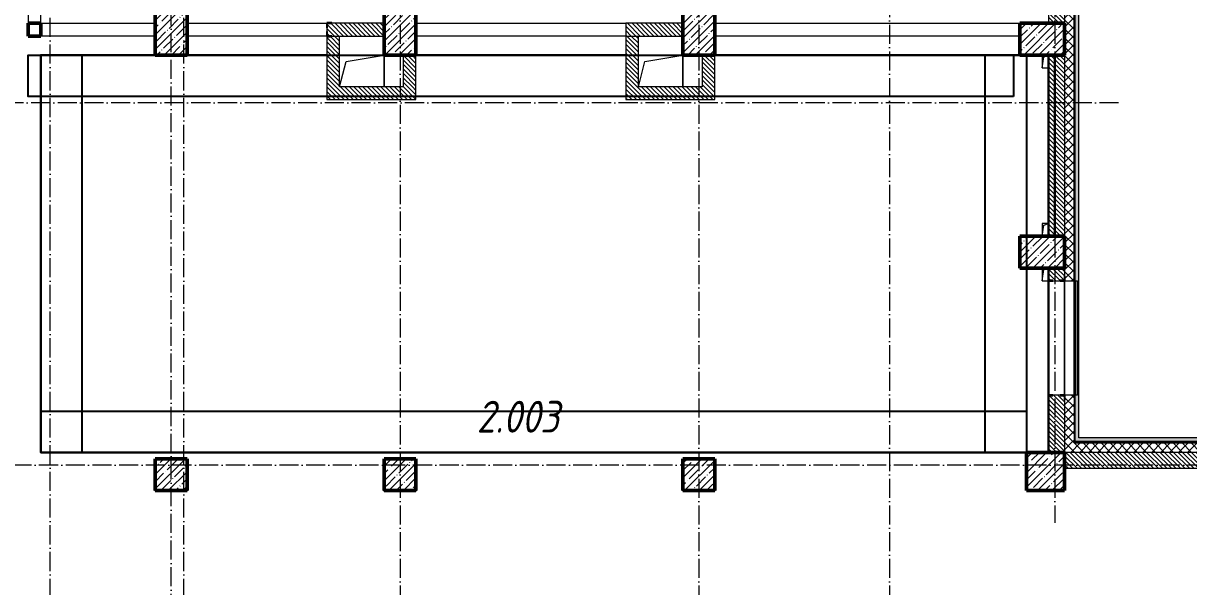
# Model space of a CAD drawing. Header units: millimetres. Extents: x 2294 to 908349, y -83289 to 219220.
# Drawn here: x 14888 to 33216, y 71694 to 80556 of the extents above; entities that cross this region are included whole.
import ezdxf

# ---------------------------------------------------------------- set-up
doc = ezdxf.new("R2010")
doc.units = ezdxf.units.MM
doc.linetypes.add('50_200_ШТРИХ_1Т_ш5_п1_п1_', pattern=[700, 500, -100, 0, -100])
for name, color, linetype, lineweight in [('2.4) ПГП вычит ЖБбалки 0.4 м -', 24, 'Continuous', 30), ('3.1) ЖБ окна 1.2 м', 102, 'Continuous', 30), ('3.3) Вычитаем ЖБбалки 0.4м -', 31, 'Continuous', 30), ('A-FLOR-____-OTLN', 7, 'Continuous', 9), ('A-GENM-____-MCUT', 7, 'Continuous', 25), ('A-GENM-____-OTLN', 7, 'Continuous', 9), ('A-GENM-____-OTLN-1', 7, 'Continuous', 25), ('A-GLAZ-____-OTLN', 7, 'Continuous', 9), ('A-WALL-____-MCUT', 7, 'Continuous', 13), ('A-WALL-____-MCUT-1', 7, 'Continuous', 9), ('A-WALL-____-OTLN', 7, 'Continuous', 9), ('A-WALL-____-PATT-1', 7, 'Continuous', 9), ('A-WALL-FNSH-MCUT-1', 7, 'Continuous', 9), ('I-WALL-____-OTLN', 7, 'Continuous', 9), ('S-COLS-____-MCUT', 7, 'Continuous', 50), ('S-COLS-____-OTLN', 7, 'Continuous', 9), ('S-GRID-____-OTLN-1', 7, '50_200_ШТРИХ_1Т_ш5_п1_п1_', 9), ('Марки помещений', 7, 'Continuous', 9)]:
    doc.layers.add(name, color=color, linetype=linetype, lineweight=lineweight)
doc.layers.add('A-GLAZ-____-OTLN-1', color=7, linetype='Continuous', lineweight=9, true_color=0xc0c0c0)
doc.styles.add('ISOCPEUR_I_2', font='isocpeui.ttf', dxfattribs={"width": 0.85, "height": 2.3})
pattern_1 = [(45, (7562.79, 6025.28), (-70.71068, 70.71068), []), (135, (7562.79, 6025.28), (-70.71068, -70.71068), [])]
pattern_2 = [(135, (7562.787, 6025.276), (-35.35534, -35.35534), [])]

# ---------------------------------------------------------------- blocks, each defined once
blk = doc.blocks.new('BSC_Колонна _Прямоугольная - 500х800-V9-АР1_План отверстий 2 этажа в осях 1-64_Ю-ЯЯ')
at = {"layer": 'S-COLS-____-OTLN'}
h = blk.add_hatch(dxfattribs=at)
h.set_pattern_fill('FP_15', color=256, style=0, pattern_type=2)
h.set_pattern_definition([(45, (-9650, -74431.04), (-114.04925, 114.04925), []), (45, (-9535.95, -74431.04), (-114.04925, 114.04925), [201.613, -40.323, 3.353, -36.97])])
h.paths.add_polyline_path([(-250, -400), (250, -400), (250, 400), (-250, 400)], flags=0)
at = {"layer": 'S-COLS-____-MCUT'}
for p, q in [((250, 400), (-250, 400)), ((-250, 400), (-250, -400)), ((250, -400), (250, 400)), ((-250, -400), (250, -400))]:
    blk.add_line(p, q, dxfattribs=at)
blk = doc.blocks.new('BSC_Колонна _Прямоугольная - 500х500-25976076-АР1_План отверстий 2 этажа в осях 1-64_Ю-ЯЯ')
at = {"layer": 'S-COLS-____-OTLN'}
h = blk.add_hatch(dxfattribs=at)
h.set_pattern_fill('FP_16', color=256, style=0, pattern_type=2)
h.set_pattern_definition([(45, (-9650, -67431.04), (-114.04925, 114.04925), []), (45, (-9535.95, -67431.04), (-114.04925, 114.04925), [201.613, -40.323, 3.353, -36.97])])
h.paths.add_polyline_path([(-250, -250), (250, -250), (250, 250), (-250, 250)], flags=0)
at = {"layer": 'S-COLS-____-MCUT'}
for p, q in [((250, 250), (-250, 250)), ((-250, 250), (-250, -250)), ((250, -250), (250, 250)), ((-250, -250), (250, -250))]:
    blk.add_line(p, q, dxfattribs=at)
blk = doc.blocks.new('BSC_Колонна _Прямоугольная - 500х500-V10-АР1_План отверстий 2 этажа в осях 1-64_Ю-ЯЯ')
at = {"layer": 'S-COLS-____-OTLN'}
h = blk.add_hatch(dxfattribs=at)
h.set_pattern_fill('FP_18', color=256, style=0, pattern_type=2)
h.set_pattern_definition([(45, (-13250, -67431.04), (-114.04925, 114.04925), []), (45, (-13135.95, -67431.04), (-114.04925, 114.04925), [201.613, -40.323, 3.353, -36.97])])
h.paths.add_polyline_path([(-250, -250), (250, -250), (250, 250), (-250, 250)], flags=0)
at = {"layer": 'S-COLS-____-MCUT'}
for p, q in [((250, 250), (-250, 250)), ((-250, 250), (-250, -250)), ((250, -250), (250, 250)), ((-250, -250), (250, -250))]:
    blk.add_line(p, q, dxfattribs=at)
blk = doc.blocks.new('BSC_Колонна _Прямоугольная - 500х800-V65-АР1_План отверстий 2 этажа в осях 1-64_Ю-ЯЯ')
at = {"layer": 'S-COLS-____-OTLN'}
h = blk.add_hatch(dxfattribs=at)
h.set_pattern_fill('FP_76', color=256, style=0, pattern_type=2)
h.set_pattern_definition([(45, (-13250, -74431.04), (-114.04925, 114.04925), []), (45, (-13135.95, -74431.04), (-114.04925, 114.04925), [201.613, -40.323, 3.353, -36.97])])
h.paths.add_polyline_path([(-250, -400), (250, -400), (250, 400), (-250, 400)], flags=0)
at = {"layer": 'S-COLS-____-MCUT'}
for p, q in [((250, 400), (-250, 400)), ((-250, 400), (-250, -400)), ((250, -400), (250, 400)), ((-250, -400), (250, -400))]:
    blk.add_line(p, q, dxfattribs=at)
blk = doc.blocks.new('BSC_Колонна _Прямоугольная - 500х800-V66-АР1_План отверстий 2 этажа в осях 1-64_Ю-ЯЯ')
at = {"layer": 'S-COLS-____-OTLN'}
h = blk.add_hatch(dxfattribs=at)
h.set_pattern_fill('FP_77', color=256, style=0, pattern_type=2)
h.set_pattern_definition([(45, (-17950, -74431.04), (-114.04925, 114.04925), []), (45, (-17835.95, -74431.04), (-114.04925, 114.04925), [201.613, -40.323, 3.353, -36.97])])
h.paths.add_polyline_path([(-250, -400), (250, -400), (250, 400), (-250, 400)], flags=0)
at = {"layer": 'S-COLS-____-MCUT'}
for p, q in [((250, 400), (-250, 400)), ((-250, 400), (-250, -400)), ((250, -400), (250, 400)), ((-250, -400), (250, -400))]:
    blk.add_line(p, q, dxfattribs=at)
blk = doc.blocks.new('BSC_Колонна _Прямоугольная - 500х700-25976089-АР1_План отверстий 2 этажа в осях 1-64_Ю-ЯЯ')
at = {"layer": 'S-COLS-____-OTLN'}
h = blk.add_hatch(dxfattribs=at)
h.set_pattern_fill('FP_78', color=256, style=0, pattern_type=2)
h.set_pattern_definition([(315, (-74281.04, 23350), (114.04925, 114.04925), []), (315, (-74281.04, 23235.95), (114.04925, 114.04925), [201.613, -40.323, 3.353, -36.97])])
h.paths.add_polyline_path([(-250, -350), (250, -350), (250, 350), (-250, 350)], flags=0)
at = {"layer": 'S-COLS-____-MCUT'}
for p, q in [((250, 350), (-250, 350)), ((-250, 350), (-250, -350)), ((250, -350), (250, 350)), ((-250, -350), (250, -350))]:
    blk.add_line(p, q, dxfattribs=at)
blk = doc.blocks.new('BSC_Колонна _Прямоугольная - 500х700-V67-АР1_План отверстий 2 этажа в осях 1-64_Ю-ЯЯ')
at = {"layer": 'S-COLS-____-OTLN'}
h = blk.add_hatch(dxfattribs=at)
h.set_pattern_fill('FP_79', color=256, style=0, pattern_type=2)
h.set_pattern_definition([(315, (-70931.04, 23350), (114.04925, 114.04925), []), (315, (-70931.04, 23235.95), (114.04925, 114.04925), [201.613, -40.323, 3.353, -36.97])])
h.paths.add_polyline_path([(-250, -350), (250, -350), (250, 350), (-250, 350)], flags=0)
at = {"layer": 'S-COLS-____-MCUT'}
for p, q in [((250, 350), (-250, 350)), ((-250, 350), (-250, -350)), ((250, -350), (250, 350)), ((-250, -350), (250, -350))]:
    blk.add_line(p, q, dxfattribs=at)
blk = doc.blocks.new('BSC_Колонна _Прямоугольная - 500х500-V70-АР1_План отверстий 2 этажа в осях 1-64_Ю-ЯЯ')
at = {"layer": 'S-COLS-____-OTLN'}
h = blk.add_hatch(dxfattribs=at)
h.set_pattern_fill('FP_82', color=256, style=0, pattern_type=2)
h.set_pattern_definition([(45, (-17950, -67431.04), (-114.04925, 114.04925), []), (45, (-17835.95, -67431.04), (-114.04925, 114.04925), [201.613, -40.323, 3.353, -36.97])])
h.paths.add_polyline_path([(-250, -250), (250, -250), (250, 250), (-250, 250)], flags=0)
at = {"layer": 'S-COLS-____-MCUT'}
for p, q in [((250, 250), (-250, 250)), ((-250, 250), (-250, -250)), ((250, -250), (250, 250)), ((-250, -250), (250, -250))]:
    blk.add_line(p, q, dxfattribs=at)
blk = doc.blocks.new('BSC_Колонна _Прямоугольная - 600х600-V90-АР1_План отверстий 2 этажа в осях 1-64_Ю-ЯЯ')
at = {"layer": 'S-COLS-____-OTLN'}
h = blk.add_hatch(dxfattribs=at)
h.set_pattern_fill('FP_103', color=256, style=0, pattern_type=2)
h.set_pattern_definition([(45, (-23400, -67481.04), (-114.04925, 114.04925), []), (45, (-23285.95, -67481.04), (-114.04925, 114.04925), [201.613, -40.323, 3.353, -36.97])])
h.paths.add_polyline_path([(-300, -300), (300, -300), (300, 300), (-300, 300)], flags=0)
at = {"layer": 'S-COLS-____-MCUT'}
for p, q in [((300, 300), (-300, 300)), ((-300, 300), (-300, -300)), ((300, -300), (300, 300)), ((-300, -300), (300, -300))]:
    blk.add_line(p, q, dxfattribs=at)
blk = doc.blocks.new('Отлив_СКБ - Отлив витража_СФТК-31884011-АР1_План отверстий 2 этажа в осях 1-64_Ю-ЯЯ')
at = {"layer": 'A-GLAZ-____-OTLN-1'}
for points in [[(1800, 2), (1800, 37), (0, 37), (0, 2), (1715, 2)], [(1715, 0), (1800, 0), (1800, 2), (0, 2), (0, 0)]]:
    blk.add_hatch(color=256, dxfattribs=at).paths.add_polyline_path(points, flags=0)
at = {"layer": 'A-GLAZ-____-OTLN'}
for p, q in [((0, 3), (0, 37)), ((1800, 37), (0, 37)), ((0, 2), (1800, 2)), ((1800, 37), (1800, 3)), ((1800, 0), (0, 0))]:
    blk.add_line(p, q, dxfattribs=at)
blk = doc.blocks.new('Фахверк_СКБ_Уголок - 250_1500-27504248-АР1_План отверстий 2 этажа в осях 1-64_Ю-ЯЯ')
at = {"layer": 'A-GENM-____-MCUT'}
for p, q in [((200, 181), (125, 181)), ((125, 181), (125, 106)), ((125, 106), (131, 106)), ((131, 106), (131, 175)), ((131, 175), (200, 175)), ((200, 175), (200, 181)), ((131, -6), (125, -6)), ((125, -6), (125, -81)), ((125, -81), (200, -81)), ((131, -75), (131, -6)), ((200, -75), (131, -75)), ((200, -81), (200, -75))]:
    blk.add_line(p, q, dxfattribs=at)
blk = doc.blocks.new('AR_Отверстие прямоугольное _в плите_ - AR_Отверстие прямоугольное _в плите_-V174-АР1_План отверстий 2 этажа в осях 1-64_Ю-ЯЯ')
at = {"layer": 'A-GENM-____-OTLN'}
for p, q in [((-50, 100), (-50, -100)), ((-50, -100), (-25, 75)), ((-25, 75), (50, 100)), ((-50, -100), (44, -100))]:
    blk.add_line(p, q, dxfattribs=at)
blk = doc.blocks.new('AR_Отверстие прямоугольное _в плите_ - AR_Отверстие прямоугольное _в плите_-V169-АР1_План отверстий 2 этажа в осях 1-64_Ю-ЯЯ')
at = {"layer": 'A-GENM-____-OTLN'}
for p, q in [((50, 100), (-50, 100)), ((-50, 100), (-50, -100)), ((-50, -100), (-25, 75)), ((-25, 75), (50, 100))]:
    blk.add_line(p, q, dxfattribs=at)
blk = doc.blocks.new('AR_Отверстие прямоугольное _в плите_ - AR_Отверстие прямоугольное _в плите_-V168-АР1_План отверстий 2 этажа в осях 1-64_Ю-ЯЯ')
at = {"layer": 'A-GENM-____-OTLN'}
for p, q in [((-50, 100), (-50, -100)), ((-50, -100), (-25, 75)), ((-25, 75), (50, 100)), ((-50, -100), (50, -100))]:
    blk.add_line(p, q, dxfattribs=at)
blk = doc.blocks.new('AR_Отверстие прямоугольное _в плите_ - AR_Отверстие прямоугольное _в плите_-30553029-АР1_План отверстий 2 этажа в осях 1-64_Ю-ЯЯ')
at = {"layer": 'A-GENM-____-OTLN'}
for p, q in [((350, 250), (-350, 250)), ((-250, 150), (350, 250)), ((350, -250), (350, 250)), ((-350, -250), (-250, 150))]:
    blk.add_line(p, q, dxfattribs=at)
blk = doc.blocks.new('Отлив_СКБ1 - Отлив_Фасады на кровле-32719942-АР1_План отверстий 2 этажа в осях 1-64_Ю-ЯЯ')
at = {"layer": 'A-GLAZ-____-OTLN-1'}
blk.add_hatch(color=256, dxfattribs=at).paths.add_polyline_path([(18850, 170), (18850, 204), (20650, 204), (20650, 170), (21320, 170), (21320, 228), (228, 228), (170, 170), (2850, 170), (2850, 204), (4650, 204), (4650, 170), (6050, 170), (6050, 204), (7850, 204), (7850, 170), (9250, 170), (9250, 204), (11050, 204), (11050, 170), (12450, 170), (12450, 204), (14250, 204), (14250, 170), (15650, 170), (15650, 204), (17450, 204), (17450, 170), (18705, 170)], flags=0)
at = {"layer": 'A-GLAZ-____-OTLN'}
blk.add_line((21320, 228), (228, 228), dxfattribs=at)
blk = doc.blocks.new('Отлив_СКБ1 - Отлив_Фасады на кровле-32719945-АР1_План отверстий 2 этажа в осях 1-64_Ю-ЯЯ')
at = {"layer": 'A-GLAZ-____-OTLN-1'}
h = blk.add_hatch(color=256, dxfattribs=at)
h.paths.add_polyline_path([(17312, 170), (17254, 228), (9745, 228), (9745, 170), (14782, 170), (14782, 204), (16582, 204), (16582, 170), (17141, 170)], flags=0)
h.paths.add_polyline_path([(9682, 228), (9008, 228), (9008, 170), (9682, 170)], flags=0)
h.paths.add_polyline_path([(8945, 170), (8945, 228), (40, 228), (40, 170), (8666, 170)], flags=0)
h.paths.add_polyline_path([(18, 170), (18, 228), (2, 228), (2, 170)], flags=0)
at = {"layer": 'A-GLAZ-____-OTLN'}
for p, q in [((18, 228), (2, 228)), ((8945, 228), (40, 228)), ((9682, 228), (9008, 228)), ((17254, 228), (9745, 228))]:
    blk.add_line(p, q, dxfattribs=at)
blk = doc.blocks.new('Фахверк_СКБ_Уголок - 200_3550-28267367-АР1_План отверстий 2 этажа в осях 1-64_Ю-ЯЯ')
at = {"layer": 'A-GENM-____-MCUT'}
for p, q in [((200, 156), (125, 156)), ((125, 156), (125, 81)), ((125, 81), (131, 81)), ((131, 19), (125, 19)), ((125, 19), (125, -56)), ((131, 81), (131, 150)), ((131, 150), (200, 150)), ((131, -50), (131, 19)), ((200, 150), (200, 156)), ((125, -56), (200, -56)), ((200, -50), (131, -50)), ((200, -56), (200, -50))]:
    blk.add_line(p, q, dxfattribs=at)
blk = doc.blocks.new('BSC_Колонна _Прямоугольная1 - 200х200 _металл_-35201446-АР1_План отверстий 2 этажа в осях 1-64_Ю-ЯЯ')
at = {"layer": 'S-COLS-____-MCUT'}
for p, q in [((100, 100), (-100, 100)), ((-100, 100), (-100, -100)), ((100, -100), (100, 100)), ((-100, -100), (100, -100))]:
    blk.add_line(p, q, dxfattribs=at)
blk = doc.blocks.new('2floor')
at = {"layer": 'A-WALL-____-PATT-1'}
h = blk.add_hatch(dxfattribs=at)
h.set_pattern_fill('FP_1', color=256, style=0, pattern_type=2)
h.set_pattern_definition(pattern_1)
h.paths.add_polyline_path([(31263, 73956), (31413, 73956), (31413, 74706), (31269, 74706), (31269, 74631), (31263, 74631), (31263, 74551)], flags=0)
h.paths.add_polyline_path([(31413, 76506), (31413, 81543), (31326, 81543), (31326, 81537), (31263, 81537), (31263, 76581), (31269, 76581), (31269, 76506), (31409, 76506)], flags=0)
h.paths.add_polyline_path([(31269, 81543), (31278, 81543), (31278, 81565), (31269, 81565)], flags=0)
h.paths.add_polyline_path([(31273, 81575), (31278, 81576), (31279, 81606), (31413, 81606), (31413, 82280), (31278, 82280), (31278, 82343), (31269, 82343), (31269, 82286), (31263, 82286), (31263, 82096), (31283, 82096), (31283, 82086), (31263, 82086), (31263, 81600), (31269, 81600), (31269, 81576), (31273, 81576)], flags=0)
h.paths.add_polyline_path([(31326, 82343), (31413, 82343), (31413, 91706), (31263, 91706), (31263, 82349), (31326, 82349)], flags=0)
h = blk.add_hatch(dxfattribs=at)
h.set_pattern_fill('FP_6', color=256, style=0, pattern_type=2)
h.set_pattern_definition(pattern_2)
h.paths.add_polyline_path([(31263, 80556), (31263, 81565), (31154, 81566), (31154, 81575), (31263, 81575), (31263, 82086), (31154, 82087), (31154, 82096), (31263, 82096), (31263, 82206), (31013, 82206), (31013, 80556)], flags=0)
h = blk.add_hatch(dxfattribs=at)
h.set_pattern_fill('FP_6', color=256, style=0, pattern_type=2)
h.set_pattern_definition(pattern_2)
h.paths.add_polyline_path([(19920, 80356), (20563, 80356), (20563, 80556), (19669, 80556), (19669, 80487), (19663, 80487), (19663, 80425), (19669, 80425), (19669, 80356), (19738, 80356)], flags=0)
h = blk.add_hatch(dxfattribs=at)
h.set_pattern_fill('FP_6', color=256, style=0, pattern_type=2)
h.set_pattern_definition(pattern_2)
h.paths.add_polyline_path([(24363, 80356), (25263, 80356), (25263, 80556), (24363, 80556)], flags=0)
h = blk.add_hatch(dxfattribs=at)
h.set_pattern_fill('FP_6', color=256, style=0, pattern_type=2)
h.set_pattern_definition(pattern_2)
h.paths.add_polyline_path([(19663, 79356), (19863, 79356), (19863, 80356), (19738, 80356), (19738, 80350), (19663, 80350), (19663, 79394)], flags=0)
h = blk.add_hatch(dxfattribs=at)
h.set_pattern_fill('FP_6', color=256, style=0, pattern_type=2)
h.set_pattern_definition(pattern_2)
h.paths.add_polyline_path([(24563, 79356), (24563, 80356), (24363, 80356), (24363, 79356)], flags=0)
h = blk.add_hatch(dxfattribs=at)
h.set_pattern_fill('FP_6', color=256, style=0, pattern_type=2)
h.set_pattern_definition(pattern_2)
h.paths.add_polyline_path([(21063, 79556), (21063, 80056), (20863, 80056), (20863, 79556)], flags=0)
h = blk.add_hatch(dxfattribs=at)
h.set_pattern_fill('FP_6', color=256, style=0, pattern_type=2)
h.set_pattern_definition(pattern_2)
h.paths.add_polyline_path([(25763, 79556), (25763, 80056), (25563, 80056), (25563, 79556)], flags=0)
h = blk.add_hatch(dxfattribs=at)
h.set_pattern_fill('FP_6', color=256, style=0, pattern_type=2)
h.set_pattern_definition(pattern_2)
h.paths.add_polyline_path([(31263, 77206), (31263, 80056), (31013, 80056), (31013, 77206)], flags=0)
h = blk.add_hatch(dxfattribs=at)
h.set_pattern_fill('FP_6', color=256, style=0, pattern_type=2)
h.set_pattern_definition(pattern_2)
h.paths.add_polyline_path([(19863, 79356), (21063, 79356), (21063, 79556), (19863, 79556), (19863, 79394)], flags=0)
h = blk.add_hatch(dxfattribs=at)
h.set_pattern_fill('FP_6', color=256, style=0, pattern_type=2)
h.set_pattern_definition(pattern_2)
h.paths.add_polyline_path([(24563, 79356), (25763, 79356), (25763, 79556), (24563, 79556), (24563, 79394)], flags=0)
h = blk.add_hatch(dxfattribs=at)
h.set_pattern_fill('FP_6', color=256, style=0, pattern_type=2)
h.set_pattern_definition(pattern_2)
h.paths.add_polyline_path([(31013, 73806), (31263, 73806), (31263, 74700), (31194, 74700), (31194, 74706), (31082, 74706), (31082, 74700), (31013, 74700), (31013, 74551)], flags=0)
h.paths.add_polyline_path([(31194, 76506), (31194, 76512), (31263, 76512), (31263, 76706), (31013, 76706), (31013, 76512), (31082, 76512), (31082, 76506)], flags=0)
h = blk.add_hatch(dxfattribs=at)
h.set_pattern_fill('FP_1', color=256, style=0, pattern_type=2)
h.set_pattern_definition(pattern_1)
h.paths.add_polyline_path([(52763, 73806), (52778, 73806), (52778, 73956), (51913, 73956), (51913, 73806), (52619, 73806)], flags=0)
h.paths.add_polyline_path([(49084, 73806), (50113, 73806), (50113, 73956), (48713, 73956), (48713, 73812), (48788, 73812), (48788, 73806)], flags=0)
h.paths.add_polyline_path([(46813, 73806), (46838, 73806), (46838, 73812), (46913, 73812), (46913, 73956), (45513, 73956), (45513, 73812), (45588, 73812), (45588, 73806), (46433, 73806)], flags=0)
h.paths.add_polyline_path([(42898, 73806), (43638, 73806), (43638, 73812), (43713, 73812), (43713, 73956), (42313, 73956), (42313, 73812), (42388, 73812), (42388, 73806)], flags=0)
h.paths.add_polyline_path([(40438, 73806), (40438, 73812), (40513, 73812), (40513, 73956), (39113, 73956), (39113, 73812), (39188, 73812), (39188, 73806), (40246, 73806)], flags=0)
h.paths.add_polyline_path([(37238, 73806), (37238, 73812), (37313, 73812), (37313, 73956), (35913, 73956), (35913, 73812), (35988, 73812), (35988, 73806), (36813, 73806)], flags=0)
h.paths.add_polyline_path([(34038, 73806), (34038, 73812), (34113, 73812), (34113, 73956), (31263, 73956), (31263, 73806), (32293, 73806)], flags=0)
h = blk.add_hatch(dxfattribs=at)
h.set_pattern_fill('FP_6', color=256, style=0, pattern_type=2)
h.set_pattern_definition(pattern_2)
h.paths.add_polyline_path([(35988, 73556), (36213, 73556), (36213, 73806), (35919, 73806), (35919, 73737), (35913, 73737), (35913, 73625), (35919, 73625), (35919, 73556)], flags=0)
h.paths.add_polyline_path([(34060, 73556), (34107, 73556), (34107, 73625), (34113, 73625), (34113, 73737), (34107, 73737), (34107, 73806), (31263, 73806), (31263, 73556), (34038, 73556)], flags=0)
for points in [[(30463, 79406), (14963, 79406), (14963, 80056), (30463, 80056)], [(15163, 73806), (15813, 73806), (15813, 80056), (15163, 80056)], [(30663, 73806), (30013, 73806), (30013, 80056), (30663, 80056)], [(30663, 73806), (15163, 73806), (15163, 74456), (30663, 74456)]]:
    blk.add_lwpolyline(points, close=True)
at = {"layer": '2.4) ПГП вычит ЖБбалки 0.4 м -'}
blk.add_lwpolyline([(31113, 77206), (31113, 80056)], dxfattribs=at)
at = {"layer": '3.1) ЖБ окна 1.2 м'}
for points in [[(19663, 80056), (15163, 80056), (15163, 73806), (30663, 73806), (31013, 73806), (31013, 76706), (30563, 76706), (30563, 77206), (31013, 77206), (31013, 80056), (25763, 80056)], [(24363, 80056), (21063, 80056)]]:
    blk.add_lwpolyline(points, dxfattribs=at)
at = {"layer": '3.3) Вычитаем ЖБбалки 0.4м -'}
for points in [[(16963, 80556), (16963, 80056), (17463, 80056), (17463, 80556)], [(21063, 80556), (21063, 80056)], [(25763, 80056), (25763, 80556)], [(31013, 80056), (30563, 80056), (30563, 80556)], [(31013, 76706), (30563, 76706), (30563, 77206), (31013, 77206)], [(16963, 73706), (16963, 73206), (17463, 73206), (17463, 73706)], [(20563, 73706), (20563, 73206), (21063, 73206), (21063, 73706)], [(25263, 73706), (25263, 73206), (25763, 73206), (25763, 73706)], [(30663, 73206), (30663, 73806), (30663, 73806)]]:
    blk.add_lwpolyline(points, dxfattribs=at)
at = {"layer": 'A-FLOR-____-OTLN'}
for p, q in [((19863, 80056), (20563, 80056)), ((20563, 80056), (20563, 79556)), ((24563, 80056), (25263, 80056)), ((25263, 80056), (25263, 79556))]:
    blk.add_line(p, q, dxfattribs=at)
at = {"layer": 'A-WALL-____-MCUT'}
for p, q in [((31013, 82206), (31013, 80556)), ((31263, 81537), (31263, 80556)), ((14963, 80781), (14963, 80556)), ((15163, 80556), (15163, 80781)), ((19663, 80487), (19663, 80425)), ((20563, 80556), (19738, 80556)), ((24363, 80556), (24363, 79356)), ((25263, 80556), (24363, 80556)), ((19663, 80350), (19663, 79356)), ((19738, 80356), (20563, 80356)), ((19863, 79556), (19863, 80356)), ((24363, 80356), (25263, 80356)), ((24563, 79556), (24563, 80356)), ((20863, 80056), (20863, 79556)), ((21063, 79356), (21063, 80056)), ((25563, 80056), (25563, 79556)), ((25763, 79356), (25763, 80056)), ((31013, 80056), (31013, 77206)), ((31263, 80056), (31263, 77206)), ((20863, 79556), (19863, 79556)), ((25563, 79556), (24563, 79556)), ((19663, 79356), (21063, 79356)), ((24363, 79356), (25763, 79356)), ((31013, 76706), (31013, 76581)), ((31263, 76706), (31263, 76581)), ((31082, 76506), (31194, 76506)), ((31013, 74631), (31013, 73806)), ((31194, 74706), (31082, 74706)), ((31263, 74631), (31263, 73806)), ((34038, 73806), (31263, 73806)), ((31263, 73556), (34038, 73556))]:
    blk.add_line(p, q, dxfattribs=at)
at = {"layer": 'A-WALL-____-MCUT-1'}
for p, q in [((31413, 76506), (31413, 81543)), ((31419, 76506), (31419, 81543)), ((31425, 76506), (31425, 81543)), ((31269, 76506), (31413, 76506)), ((31413, 74706), (31269, 74706)), ((31413, 74706), (31413, 73956)), ((31419, 73956), (31419, 74706)), ((31425, 73956), (31425, 74706)), ((34113, 73968), (31413, 73968)), ((34113, 73962), (31413, 73962)), ((31413, 73956), (34113, 73956))]:
    blk.add_line(p, q, dxfattribs=at)
at = {"layer": 'A-WALL-____-OTLN'}
for p, q in [((31013, 74706), (31013, 76506)), ((31263, 74706), (31263, 76506)), ((31263, 76506), (31263, 74706)), ((31413, 74706), (31413, 76506))]:
    blk.add_line(p, q, dxfattribs=at)
at = {"layer": 'A-WALL-FNSH-MCUT-1'}
for p, q in [((31433, 76506), (31433, 81543)), ((31413, 76506), (31433, 76506)), ((31433, 74706), (31413, 74706)), ((31433, 73956), (31433, 74706)), ((34113, 73976), (31413, 73976))]:
    blk.add_line(p, q, dxfattribs=at)
at = {"layer": 'I-WALL-____-OTLN'}
for p, q in [((15163, 80556), (16963, 80556)), ((17463, 80556), (19663, 80556)), ((21063, 80556), (24363, 80556)), ((25763, 80556), (30563, 80556)), ((16963, 80356), (15163, 80356)), ((19663, 80356), (17463, 80356)), ((24363, 80356), (21063, 80356)), ((30563, 80356), (25763, 80356))]:
    blk.add_line(p, q, dxfattribs=at)
at = {"layer": 'A-GENM-____-OTLN'}
for name, p in [('AR_Отверстие прямоугольное _в плите_ - AR_Отверстие прямоугольное _в плите_-30553029-АР1_План отверстий 2 этажа в осях 1-64_Ю-ЯЯ', (20213, 79806)), ('AR_Отверстие прямоугольное _в плите_ - AR_Отверстие прямоугольное _в плите_-30553029-АР1_План отверстий 2 этажа в осях 1-64_Ю-ЯЯ', (24913, 79806)), ('AR_Отверстие прямоугольное _в плите_ - AR_Отверстие прямоугольное _в плите_-V168-АР1_План отверстий 2 этажа в осях 1-64_Ю-ЯЯ', (30963, 79956)), ('AR_Отверстие прямоугольное _в плите_ - AR_Отверстие прямоугольное _в плите_-V169-АР1_План отверстий 2 этажа в осях 1-64_Ю-ЯЯ', (30963, 77306)), ('AR_Отверстие прямоугольное _в плите_ - AR_Отверстие прямоугольное _в плите_-V174-АР1_План отверстий 2 этажа в осях 1-64_Ю-ЯЯ', (30963, 76606))]:
    blk.add_blockref(name, p, dxfattribs=at)
at = {"layer": 'A-GENM-____-OTLN-1'}
blk.add_blockref('Фахверк_СКБ_Уголок - 200_3550-28267367-АР1_План отверстий 2 этажа в осях 1-64_Ю-ЯЯ', (19538, 80406), dxfattribs=at)
for p, rotation in [((31188, 76381), 89.99999999999991), ((31088, 74831), 269.9999999999999)]:
    blk.add_blockref('Фахверк_СКБ_Уголок - 250_1500-27504248-АР1_План отверстий 2 этажа в осях 1-64_Ю-ЯЯ', p, dxfattribs=dict(at, rotation=rotation))
at = {"layer": 'A-GLAZ-____-OTLN'}
for name, p, rotation in [('Отлив_СКБ1 - Отлив_Фасады на кровле-32719945-АР1_План отверстий 2 этажа в осях 1-64_Ю-ЯЯ', (31263, 91288), 269.9999999999997), ('Отлив_СКБ - Отлив витража_СФТК-31884011-АР1_План отверстий 2 этажа в осях 1-64_Ю-ЯЯ', (31430, 76506), 269.9999999999995)]:
    blk.add_blockref(name, p, dxfattribs=dict(at, rotation=rotation))
blk.add_blockref('Отлив_СКБ1 - Отлив_Фасады на кровле-32719942-АР1_План отверстий 2 этажа в осях 1-64_Ю-ЯЯ', (31263, 73806), dxfattribs=at)
at = {"layer": 'S-COLS-____-OTLN'}
for name, p in [('BSC_Колонна _Прямоугольная - 500х800-V9-АР1_План отверстий 2 этажа в осях 1-64_Ю-ЯЯ', (17213, 80456)), ('BSC_Колонна _Прямоугольная - 500х800-V65-АР1_План отверстий 2 этажа в осях 1-64_Ю-ЯЯ', (20813, 80456)), ('BSC_Колонна _Прямоугольная - 500х800-V66-АР1_План отверстий 2 этажа в осях 1-64_Ю-ЯЯ', (25513, 80456)), ('BSC_Колонна _Прямоугольная - 500х500-25976076-АР1_План отверстий 2 этажа в осях 1-64_Ю-ЯЯ', (17213, 73456)), ('BSC_Колонна _Прямоугольная - 500х500-V10-АР1_План отверстий 2 этажа в осях 1-64_Ю-ЯЯ', (20813, 73456)), ('BSC_Колонна _Прямоугольная - 500х500-V70-АР1_План отверстий 2 этажа в осях 1-64_Ю-ЯЯ', (25513, 73456)), ('BSC_Колонна _Прямоугольная - 600х600-V90-АР1_План отверстий 2 этажа в осях 1-64_Ю-ЯЯ', (30963, 73506))]:
    blk.add_blockref(name, p, dxfattribs=at)
for name, p, rotation in [('BSC_Колонна _Прямоугольная1 - 200х200 _металл_-35201446-АР1_План отверстий 2 этажа в осях 1-64_Ю-ЯЯ', (15063, 80456), 270.0000000000001), ('BSC_Колонна _Прямоугольная - 500х700-25976089-АР1_План отверстий 2 этажа в осях 1-64_Ю-ЯЯ', (30913, 80306), 89.9999999999999), ('BSC_Колонна _Прямоугольная - 500х700-V67-АР1_План отверстий 2 этажа в осях 1-64_Ю-ЯЯ', (30913, 76956), 89.9999999999999)]:
    blk.add_blockref(name, p, dxfattribs=dict(at, rotation=rotation))
at = {"layer": 'Марки помещений', "insert": (22018, 74618), "char_height": 500, "width": 785.65, "attachment_point": 1, "style": 'ISOCPEUR_I_2'}
blk.add_mtext('2.003', dxfattribs=at)
blk = doc.blocks.new('3osi')
at = {"layer": 'S-GRID-____-OTLN-1', "color": 251, "ltscale": 0.6, "true_color": 0x636466}
for p, q in [((173333.5, 58916.9), (173333.5, 96918.1)), ((175233.5, 59097), (175233.5, 96918.1)), ((178833.5, 96918.1), (178833.5, 58916.9)), ((183533.5, 96918.1), (183533.5, 58916.9)), ((186533.5, 96918.1), (186533.5, 58916.9)), ((189133.5, 96918.1), (189133.5, 72700.8)), ((175433.5, 58916.9), (175433.5, 96653.9)), ((190133.5, 79306.3), (160914.7, 79306.3)), ((269657.9, 73606.3), (160914.7, 73606.3))]:
    blk.add_line(p, q, dxfattribs=at)

msp = doc.modelspace()

# ---------------------------------------------------------------- block references
for name, p in [('3osi', (-158020.7, 0)), ('2floor', (0, 0))]:
    msp.add_blockref(name, p)

doc.saveas('drawing.dxf')
